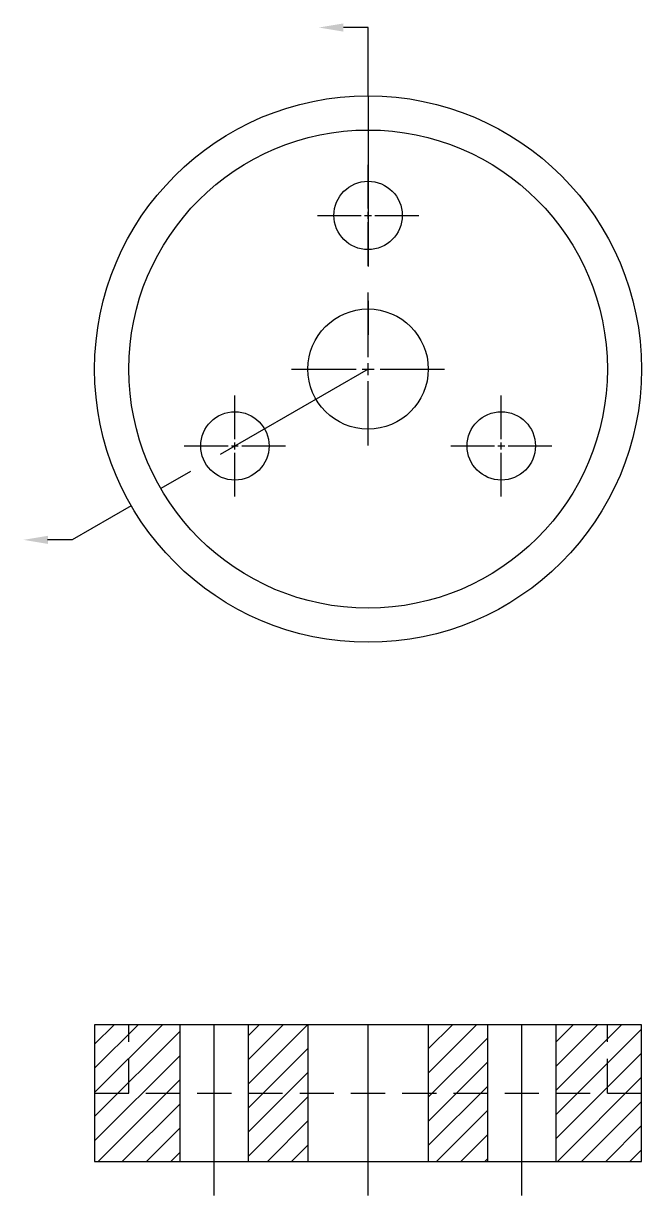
# Model space of a CAD drawing. Header units: inches. Extents: x 16.21 to 20.73, y 11.2 to 19.78.
import ezdxf

# ---------------------------------------------------------------- set-up
doc = ezdxf.new("R2010")
doc.units = ezdxf.units.IN
doc.header["$MEASUREMENT"] = 0
for name, pattern in [('CENTER', [2, 1.25, -0.25, 0.25, -0.25]), ('CENTER2', [1.125, 0.75, -0.125, 0.125, -0.125]), ('HIDDEN', [0.375, 0.25, -0.125]), ('PHANTOM', [2.5, 1.25, -0.25, 0.25, -0.25, 0.25, -0.25])]:
    doc.linetypes.add(name, pattern=pattern)
for name, color, linetype in [('LAYER1', 1, 'Continuous'), ('LAYER2', 2, 'HIDDEN'), ('LAYER3', 3, 'CENTER'), ('LAYER6', 6, 'Continuous'), ('LAYER7', 7, 'PHANTOM')]:
    doc.layers.add(name, color=color, linetype=linetype)

# ---------------------------------------------------------------- blocks, each defined once
blk = doc.blocks.new('*U4')
at = {"layer": 'LAYER3', "color": 0, "linetype": 'CENTER2', "transparency": 16777216}
for p, q in [((0, 0.05), (0, 0.37)), ((-0.37, 0), (-0.05, 0)), ((0.05, 0), (0.37, 0)), ((0, -0.37), (0, -0.05))]:
    blk.add_line(p, q, dxfattribs=at)
at = {"layer": 'LAYER3', "color": 0, "linetype": 'Continuous', "transparency": 16777216}
for p, q in [((-0.025, 0), (0.025, 0)), ((0, -0.025), (0, 0.025))]:
    blk.add_line(p, q, dxfattribs=at)
blk = doc.blocks.new('*U5')
at = {"layer": 'LAYER3', "color": 0, "linetype": 'CENTER2', "transparency": 16777216}
for p, q in [((0, 0.088), (0, 0.56)), ((-0.56, 0), (-0.088, 0)), ((0.088, 0), (0.56, 0)), ((0, -0.56), (0, -0.088))]:
    blk.add_line(p, q, dxfattribs=at)
at = {"layer": 'LAYER3', "color": 0, "linetype": 'Continuous', "transparency": 16777216}
for p, q in [((-0.044, 0), (0.044, 0)), ((0, -0.044), (0, 0.044))]:
    blk.add_line(p, q, dxfattribs=at)
blk = doc.blocks.new('*U6')
at = {"layer": 'LAYER3', "color": 0, "linetype": 'CENTER2', "transparency": 16777216}
for p, q in [((0, 0.05), (0, 0.37)), ((-0.37, 0), (-0.05, 0)), ((0.05, 0), (0.37, 0)), ((0, -0.37), (0, -0.05))]:
    blk.add_line(p, q, dxfattribs=at)
at = {"layer": 'LAYER3', "color": 0, "linetype": 'Continuous', "transparency": 16777216}
for p, q in [((-0.025, 0), (0.025, 0)), ((0, -0.025), (0, 0.025))]:
    blk.add_line(p, q, dxfattribs=at)
blk = doc.blocks.new('*U7')
at = {"layer": 'LAYER3', "color": 0, "linetype": 'CENTER2', "transparency": 16777216}
for p, q in [((0, 0.05), (0, 0.37)), ((-0.37, 0), (-0.05, 0)), ((0.05, 0), (0.37, 0)), ((0, -0.37), (0, -0.05))]:
    blk.add_line(p, q, dxfattribs=at)
at = {"layer": 'LAYER3', "color": 0, "linetype": 'Continuous', "transparency": 16777216}
for p, q in [((-0.025, 0), (0.025, 0)), ((0, -0.025), (0, 0.025))]:
    blk.add_line(p, q, dxfattribs=at)

msp = doc.modelspace()

# ---------------------------------------------------------------- hatches: boundary and pattern name
at = {"layer": 'LAYER6'}
h = msp.add_hatch(dxfattribs=at)
h.set_pattern_fill('ANSI31', color=256)
h.paths.add_polyline_path([(17.3539, 12.4514), (16.7289, 12.4514), (16.7289, 11.9514), (17.3539, 11.9514)])
h.paths.add_polyline_path([(17.3539, 11.9514), (16.7289, 11.9514), (16.7289, 11.4514), (17.3539, 11.4514)])
h.paths.add_polyline_path([(18.2889, 11.9514), (17.8539, 11.9514), (17.8539, 11.4514), (18.2889, 11.4514)])
h.paths.add_polyline_path([(18.2889, 12.4514), (17.8539, 12.4514), (17.8539, 11.9514), (18.2889, 11.9514)])
h.paths.add_polyline_path([(19.6039, 12.4514), (19.1689, 12.4514), (19.1689, 11.9514), (19.6039, 11.9514)])
h.paths.add_polyline_path([(19.6039, 11.9514), (19.1689, 11.9514), (19.1689, 11.4514), (19.6039, 11.4514)])
h.paths.add_polyline_path([(20.7289, 11.9514), (20.1039, 11.9514), (20.1039, 11.4514), (20.7289, 11.4514)])
h.paths.add_polyline_path([(20.7289, 12.4514), (20.1039, 12.4514), (20.1039, 11.9514), (20.7289, 11.9514)])

# ---------------------------------------------------------------- linework, layer by layer
at = {"layer": 'LAYER1'}
for p, q in [((16.7289, 12.4514), (16.7289, 11.4514)), ((20.7289, 12.4514), (16.7289, 12.4514)), ((16.7289, 12.4514), (16.7289, 11.9514)), ((17.3539, 11.4514), (17.3539, 12.4514)), ((17.8539, 11.4514), (17.8539, 12.4514)), ((18.2889, 12.4514), (18.2889, 11.4514)), ((19.1689, 12.4514), (19.1689, 11.4514)), ((19.6039, 11.4514), (19.6039, 12.4514)), ((20.1039, 11.4514), (20.1039, 12.4514)), ((20.7289, 11.4514), (20.7289, 12.4514)), ((16.7289, 11.4514), (20.7289, 11.4514))]:
    msp.add_line(p, q, dxfattribs=at)
for centre, radius in [((18.7289, 17.251), 2), ((18.7289, 17.251), 1.75), ((18.7289, 18.376), 0.25), ((18.7289, 17.251), 0.44), ((17.7547, 16.6885), 0.25), ((19.7032, 16.6885), 0.25)]:
    msp.add_circle(centre, radius, dxfattribs=at)
at = {"layer": 'LAYER2'}
for p, q in [((16.9789, 11.9514), (16.9789, 12.4514)), ((20.4789, 11.9514), (20.4789, 12.4514)), ((16.7289, 11.9514), (20.7289, 11.9514))]:
    msp.add_line(p, q, dxfattribs=at)
at = {"layer": 'LAYER3'}
for p, q in [((17.6039, 11.2014), (17.6039, 12.7014)), ((18.7289, 11.2014), (18.7289, 12.7014)), ((19.8539, 11.2014), (19.8539, 12.7014))]:
    msp.add_line(p, q, dxfattribs=at)
at = {"layer": 'LAYER7'}
for p, q in [((18.7289, 19.751), (18.5489, 19.751)), ((18.7289, 19.251), (18.7289, 19.751)), ((18.7289, 19.251), (18.7289, 17.251)), ((18.7289, 17.251), (16.9969, 16.251)), ((16.9969, 16.251), (16.5639, 16.001)), ((16.5639, 16.001), (16.3839, 16.001))]:
    msp.add_line(p, q, dxfattribs=at)
for points in [[(18.5489, 19.781), (18.5489, 19.721), (18.3689, 19.751)], [(16.3884, 16.031), (16.3884, 15.971), (16.2084, 16.001)]]:
    msp.add_solid(points, dxfattribs=at)

# ---------------------------------------------------------------- block references
at = {"layer": 'LAYER3', "linetype": 'CENTER2'}
for name, p in [('*U4', (18.7289, 18.376)), ('*U5', (18.7289, 17.251)), ('*U6', (17.7547, 16.6885)), ('*U7', (19.7032, 16.6885))]:
    msp.add_blockref(name, p, dxfattribs=at)

doc.saveas('drawing.dxf')
